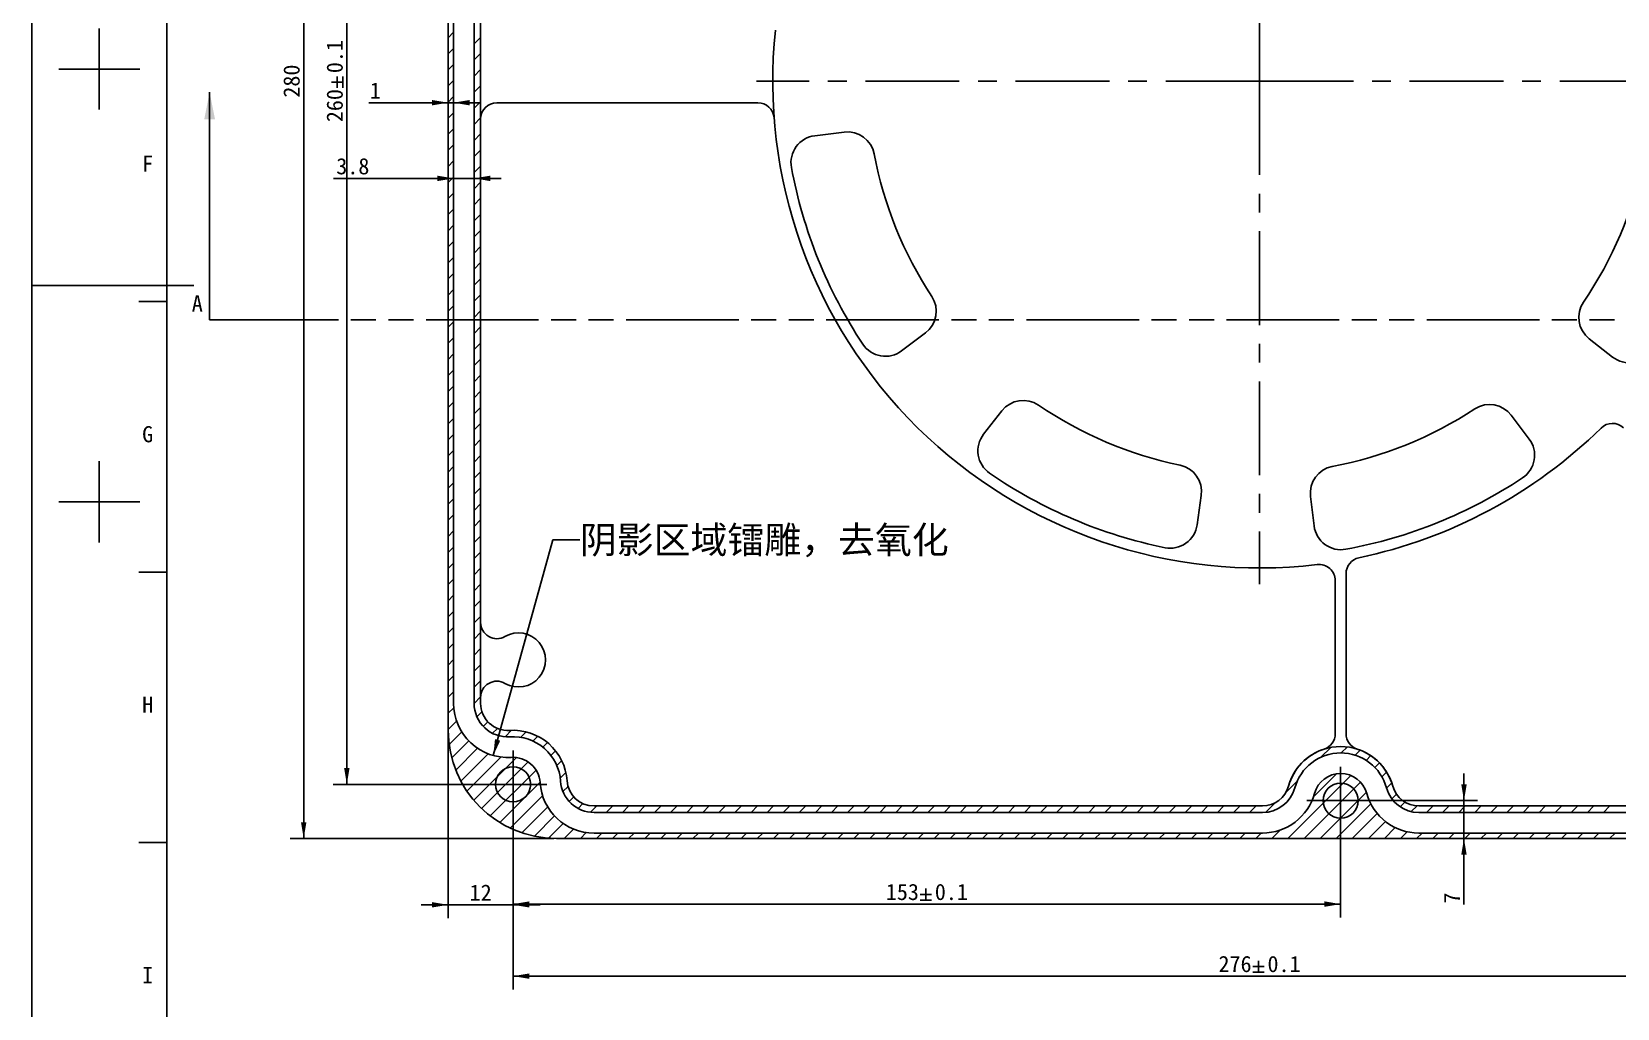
# Model space of a CAD drawing. Header units: millimetres. Extents: x 0 to 841, y 0 to 594.
# Drawn here: x 0 to 293.1, y 163.4 to 343.9 of the extents above; entities that cross this region are included whole.
import ezdxf
from ezdxf.enums import TextEntityAlignment as Align

# ---------------------------------------------------------------- set-up
doc = ezdxf.new("R2010")
doc.units = ezdxf.units.MM
doc.header["$LTSCALE"] = 46.255
doc.linetypes.add('CENTER', pattern=[0.6, 0.375, -0.075, 0.075, -0.075])
doc.linetypes.add('PHANTOM', pattern=[0.8, 0.45, -0.05, 0.1, -0.05, 0.1, -0.05])
doc.layers.get('0').update_dxf_attribs({"linetype": 'CONTINUOUS'})
for name, color, linetype in [('03_ALL_AXES', 7, 'CONTINUOUS'), ('09_ALL_ROUNDS', 7, 'CONTINUOUS'), ('11_ALL_COSMETICS', 7, 'CONTINUOUS'), ('20_ALL_FEATURES', 7, 'CONTINUOUS'), ('50_ALL_DETAILS', 7, 'CONTINUOUS'), ('51__DRAFT_DIMS', 7, 'CONTINUOUS')]:
    doc.layers.add(name, color=color, linetype=linetype)
doc.styles.get("Standard").update_dxf_attribs({"font": 'simfang.ttf'})
doc.styles.add('TEXTSTYLE_2', font='simfang.ttf')
doc.dimstyles.new('DIMSTYLE_1', dxfattribs={"dimtxt": 3, "dimasz": 3, "dimexe": 2.5, "dimexo": 0.5, "dimgap": 0.75, "dimtad": 1, "dimdsep": 46, "dimtxsty": 'Standard', "dimblk": '_FILLED', "dimblk1": '_FILLED', "dimblk2": '_FILLED', "dimcen": 0.09, "dimclrt": 3, "dimazin": 2, "dimtp": 0.5, "dimtm": 0.5, "dimtfac": 1, "dimtofl": 0, "dimtmove": 0, "dimatfit": 3, "dimldrblk": '_FILLED', "dimfxl": 0, "dimtolj": 1, "dimarcsym": 0})
doc.dimstyles.new('DIMSTYLE_2', dxfattribs={"dimtxt": 3, "dimasz": 3, "dimexe": 2.5, "dimexo": 0.5, "dimgap": 0.75, "dimtad": 1, "dimdsep": 46, "dimtxsty": 'Standard', "dimblk": '_FILLED', "dimblk1": '_FILLED', "dimblk2": '_FILLED', "dimcen": 0.09, "dimclrt": 3, "dimazin": 2, "dimtp": 0.1, "dimtm": 0.1, "dimtfac": 1, "dimtofl": 0, "dimtmove": 0, "dimatfit": 3, "dimldrblk": '_FILLED', "dimfxl": 0, "dimtolj": 1, "dimarcsym": 0})
doc.dimstyles.new('DIMSTYLE_4', dxfattribs={"dimtxt": 3, "dimasz": 3, "dimexe": 2.5, "dimexo": 0.5, "dimgap": 0.75, "dimtad": 1, "dimdsep": 46, "dimtxsty": 'Standard', "dimblk": '_FILLED', "dimblk1": '_FILLED', "dimblk2": '_FILLED', "dimcen": 0.09, "dimclrt": 3, "dimazin": 2, "dimtol": 1, "dimtp": 0.1, "dimtm": 0.1, "dimtfac": 1, "dimtofl": 0, "dimtmove": 0, "dimatfit": 3, "dimldrblk": '_FILLED', "dimfxl": 0, "dimtolj": 1, "dimarcsym": 0})
doc.dimstyles.new('DIMSTYLE_5', dxfattribs={"dimtxt": 3, "dimasz": 3, "dimexe": 2.5, "dimexo": 0.5, "dimgap": 0.75, "dimtad": 1, "dimdsep": 46, "dimtxsty": 'Standard', "dimblk": '_FILLED', "dimblk1": '_FILLED', "dimblk2": '_FILLED', "dimcen": 0.09, "dimclrt": 3, "dimazin": 2, "dimtp": 0.2, "dimtm": 0.2, "dimtfac": 1, "dimtofl": 0, "dimtmove": 0, "dimatfit": 3, "dimldrblk": '_FILLED', "dimfxl": 0, "dimtolj": 1, "dimarcsym": 0})
doc.dimstyles.get("Standard").update_dxf_attribs({"dimtxt": 3, "dimasz": 3, "dimexe": 2.5, "dimexo": 0.5, "dimtad": 1, "dimdsep": 46, "dimtxsty": 'Standard', "dimblk": '_FILLED', "dimblk1": '_FILLED', "dimblk2": '_FILLED', "dimcen": 0.09, "dimclrt": 3, "dimazin": 2, "dimtol": 1, "dimtp": 0.01, "dimtm": 0.01, "dimtfac": 1, "dimtofl": 0, "dimtmove": 0, "dimatfit": 3, "dimldrblk": '_FILLED', "dimfxl": 0, "dimtolj": 1, "dimarcsym": 0})

# ---------------------------------------------------------------- blocks, each defined once
blk = doc.blocks.new('_FILLED')
at = {"color": 0, "linetype": 'ByBlock'}
blk.add_solid([(0, 0), (-1, 0.167), (-1, -0.167)], dxfattribs=at)
blk = doc.blocks.new('XSEC_FILLED')
at = {"color": 0, "linetype": 'ByBlock'}
blk.add_solid([(0, 0), (-1, 0.2), (-1, -0.2)], dxfattribs=at)
blk = doc.blocks.new('*D3')
at = {"layer": '51__DRAFT_DIMS', "color": 4}
for p, q in [((96.5, 474.76), (47.78, 474.76)), ((50.28, 474.76), (50.28, 334.76)), ((50.28, 194.76), (50.28, 334.76)), ((96.5, 194.76), (47.78, 194.76))]:
    blk.add_line(p, q, dxfattribs=at)
at = {"layer": '51__DRAFT_DIMS', "color": 4, "xscale": 3, "yscale": 3, "zscale": 3}
for p, rotation in [((50.28, 474.76), 90), ((50.28, 194.76), 270)]:
    blk.add_blockref('_FILLED', p, dxfattribs=dict(at, rotation=rotation))
at = {"layer": '51__DRAFT_DIMS', "color": 3}
blk.add_text('280', height=3, rotation=90, dxfattribs=at).set_placement((49.53, 334.76), align=Align.CENTER)
blk = doc.blocks.new('*D4')
at = {"layer": '51__DRAFT_DIMS', "color": 4}
for p, q in [((78, 316.78), (55.82, 316.78)), ((55.82, 316.78), (79.9, 316.78)), ((86.8, 316.78), (79.9, 316.78)), ((81.8, 316.78), (86.8, 316.78))]:
    blk.add_line(p, q, dxfattribs=at)
at = {"layer": '51__DRAFT_DIMS', "color": 4, "xscale": 3, "yscale": 3, "zscale": 3}
blk.add_blockref('_FILLED', (78, 316.78), dxfattribs=at)
at = {"layer": '51__DRAFT_DIMS', "color": 4, "xscale": 3, "yscale": 3, "zscale": 3, "rotation": 180}
blk.add_blockref('_FILLED', (81.8, 316.78), dxfattribs=at)
at = {"layer": '51__DRAFT_DIMS', "color": 3}
blk.add_text('3.8', height=3, dxfattribs=at).set_placement((62.43, 317.53), align=Align.RIGHT)
blk = doc.blocks.new('*D5')
at = {"layer": '51__DRAFT_DIMS', "color": 4}
for p, q in [((77, 330.77), (62.33, 330.77)), ((62.33, 330.77), (77.5, 330.77)), ((83, 330.77), (77.5, 330.77)), ((78, 330.77), (83, 330.77))]:
    blk.add_line(p, q, dxfattribs=at)
at = {"layer": '51__DRAFT_DIMS', "color": 4, "xscale": 3, "yscale": 3, "zscale": 3}
blk.add_blockref('_FILLED', (77, 330.77), dxfattribs=at)
at = {"layer": '51__DRAFT_DIMS', "color": 4, "xscale": 3, "yscale": 3, "zscale": 3, "rotation": 180}
blk.add_blockref('_FILLED', (78, 330.77), dxfattribs=at)
at = {"layer": '51__DRAFT_DIMS', "color": 3}
blk.add_text('1', height=3, dxfattribs=at).set_placement((64.54, 331.52), align=Align.RIGHT)
blk = doc.blocks.new('*D7')
at = {"layer": '51__DRAFT_DIMS', "color": 4}
for p, q in [((365, 199.76), (365, 166.81)), ((89, 198.84), (89, 166.81)), ((89, 169.31), (227, 169.31)), ((365, 169.31), (227, 169.31))]:
    blk.add_line(p, q, dxfattribs=at)
at = {"layer": '51__DRAFT_DIMS', "color": 4, "xscale": 3, "yscale": 3, "zscale": 3, "rotation": 180}
blk.add_blockref('_FILLED', (89, 169.31), dxfattribs=at)
at = {"layer": '51__DRAFT_DIMS', "color": 4, "xscale": 3, "yscale": 3, "zscale": 3}
blk.add_blockref('_FILLED', (365, 169.31), dxfattribs=at)
at = {"layer": '51__DRAFT_DIMS', "color": 3}
for s, p in [('276', (222.47, 170.06)), ('0.1', (231.53, 170.06))]:
    blk.add_text(s, height=3, dxfattribs=at).set_placement(p, align=Align.CENTER)
blk = doc.blocks.new('*D8')
at = {"layer": '51__DRAFT_DIMS', "color": 4}
for p, q in [((89, 200.22), (89, 180.13)), ((242, 196.51), (242, 180.13)), ((89, 182.63), (165.5, 182.63)), ((242, 182.63), (165.5, 182.63))]:
    blk.add_line(p, q, dxfattribs=at)
at = {"layer": '51__DRAFT_DIMS', "color": 4, "xscale": 3, "yscale": 3, "zscale": 3, "rotation": 180}
blk.add_blockref('_FILLED', (89, 182.63), dxfattribs=at)
at = {"layer": '51__DRAFT_DIMS', "color": 4, "xscale": 3, "yscale": 3, "zscale": 3}
blk.add_blockref('_FILLED', (242, 182.63), dxfattribs=at)
at = {"layer": '51__DRAFT_DIMS', "color": 3}
for s, p in [('153', (160.97, 183.38)), ('0.1', (170.03, 183.38))]:
    blk.add_text(s, height=3, dxfattribs=at).set_placement(p, align=Align.CENTER)
blk = doc.blocks.new('*D12')
at = {"layer": '51__DRAFT_DIMS', "color": 4}
for p, q in [((77, 214.26), (77, 180)), ((89, 198.92), (89, 180)), ((77, 182.5), (72, 182.5)), ((72, 182.5), (83, 182.5)), ((94, 182.5), (83, 182.5)), ((89, 182.5), (94, 182.5))]:
    blk.add_line(p, q, dxfattribs=at)
at = {"layer": '51__DRAFT_DIMS', "color": 4, "xscale": 3, "yscale": 3, "zscale": 3}
blk.add_blockref('_FILLED', (77, 182.5), dxfattribs=at)
at = {"layer": '51__DRAFT_DIMS', "color": 4, "xscale": 3, "yscale": 3, "zscale": 3, "rotation": 180}
blk.add_blockref('_FILLED', (89, 182.5), dxfattribs=at)
at = {"layer": '51__DRAFT_DIMS', "color": 3}
blk.add_text('12', height=3, dxfattribs=at).set_placement((83, 183.25), align=Align.CENTER)
blk = doc.blocks.new('*D13')
at = {"layer": '51__DRAFT_DIMS', "color": 4}
for p, q in [((83.25, 464.76), (55.76, 464.76)), ((58.26, 464.76), (58.26, 334.76)), ((58.26, 204.76), (58.26, 334.76)), ((85.07, 204.76), (55.76, 204.76))]:
    blk.add_line(p, q, dxfattribs=at)
at = {"layer": '51__DRAFT_DIMS', "color": 4, "xscale": 3, "yscale": 3, "zscale": 3}
for p, rotation in [((58.26, 464.76), 90), ((58.26, 204.76), 270)]:
    blk.add_blockref('_FILLED', p, dxfattribs=dict(at, rotation=rotation))
at = {"layer": '51__DRAFT_DIMS', "color": 3}
for s, p in [('0.1', (57.51, 339.29)), ('260', (57.51, 330.23))]:
    blk.add_text(s, height=3, rotation=90, dxfattribs=at).set_placement(p, align=Align.CENTER)
blk = doc.blocks.new('*D14')
at = {"layer": '51__DRAFT_DIMS', "color": 4}
for p, q in [((264.8, 201.76), (264.8, 206.76)), ((264.8, 206.76), (264.8, 198.26)), ((246.59, 201.76), (267.3, 201.76)), ((264.8, 182.57), (264.8, 198.26)), ((264.8, 194.76), (264.8, 182.57))]:
    blk.add_line(p, q, dxfattribs=at)
at = {"layer": '51__DRAFT_DIMS', "color": 4, "xscale": 3, "yscale": 3, "zscale": 3}
for p, rotation in [((264.8, 201.76), 270), ((264.8, 194.76), 90)]:
    blk.add_blockref('_FILLED', p, dxfattribs=dict(at, rotation=rotation))
at = {"layer": '51__DRAFT_DIMS', "color": 3}
blk.add_text('7', height=3, rotation=90, dxfattribs=at).set_placement((264.05, 184.78), align=Align.RIGHT)

msp = doc.modelspace()

# ---------------------------------------------------------------- linework, layer by layer
at = {"color": 7}
for p, q in [((0, 594), (0, 0)), ((25, 584), (25, 10)), ((12.5, 329.5), (12.5, 344.499)), ((5, 336.999), (20, 336.999)), ((0, 297), (30, 297)), ((19.834, 294), (24.834, 294)), ((12.5, 249.501), (12.5, 264.5)), ((5, 257.001), (20, 257.001)), ((19.834, 244), (24.834, 244)), ((19.834, 194), (24.834, 194))]:
    msp.add_line(p, q, dxfattribs=at)
at = {"color": 3}
msp.add_line((32.894, 293.662), (32.894, 290.662), dxfattribs=at)
at = {"color": 3, "linetype": 'PHANTOM'}
msp.add_line((32.894, 290.662), (35.894, 290.662), dxfattribs=at)
at = {"color": 4, "linetype": 'PHANTOM'}
msp.add_line((35.894, 290.662), (418.103, 290.662), dxfattribs=at)
at = {"layer": '03_ALL_AXES', "color": 7}
for p, q in [((77.999, 449.796), (77.999, 219.729)), ((81.799, 219.729), (81.799, 449.796)), ((227.542, 199.562), (103.965, 199.562)), ((350.032, 199.562), (256.455, 199.562)), ((103.965, 195.762), (227.542, 195.762)), ((256.455, 195.762), (350.032, 195.762))]:
    msp.add_line(p, q, dxfattribs=at)
at = {"layer": '03_ALL_AXES', "color": 1, "linetype": 'CENTER'}
for p, q in [((226.999, 334.762), (226.999, 427.762)), ((226.999, 334.762), (133.999, 334.762)), ((226.999, 334.762), (226.999, 241.762)), ((226.999, 334.762), (319.999, 334.762)), ((88.999, 204.762), (88.999, 211.012)), ((241.999, 201.762), (241.999, 208.012)), ((88.999, 204.762), (82.749, 204.762)), ((88.999, 204.762), (88.999, 198.512)), ((88.999, 204.762), (95.249, 204.762)), ((241.999, 201.762), (235.749, 201.762)), ((241.999, 201.762), (248.249, 201.762)), ((241.999, 201.762), (241.999, 195.512))]:
    msp.add_line(p, q, dxfattribs=at)
at = {"layer": '03_ALL_AXES', "color": 7}
for centre, radius, start, end in [((87.999, 219.729), 10, 180, 273.82255), ((87.999, 219.729), 6.2, 180, 273.82255), ((88.999, 204.762), 8.8, 3.82255, 93.82255), ((88.999, 204.762), 5, 3.82255, 93.82255), ((241.999, 201.762), 8.8, 15.46601, 164.53399), ((103.965, 205.762), 6.2, 183.82255, 270), ((241.999, 201.762), 5, 15.46601, 164.53399), ((103.965, 205.762), 10, 183.82255, 270), ((227.542, 205.762), 6.2, 270, 344.53399), ((227.542, 205.762), 10, 270, 344.53399), ((256.455, 205.762), 10, 195.46601, 270), ((256.455, 205.762), 6.2, 195.46601, 270)]:
    msp.add_arc(centre, radius, start, end, dxfattribs=at)
at = {"layer": '09_ALL_ROUNDS', "color": 7}
for p, q in [((76.999, 214.762), (76.999, 454.762)), ((150.236, 325.337), (144.767, 324.666)), ((160.832, 284.902), (165.233, 288.219)), ((287.942, 287.148), (292.285, 283.755)), ((179.384, 273.819), (175.991, 269.476)), ((276.858, 268.596), (273.542, 272.997)), ((215.468, 252.719), (216.235, 258.177)), ((236.424, 258), (237.095, 252.531)), ((242.999, 243.724), (242.999, 214.132)), ((240.999, 214.132), (240.999, 242.415)), ((82.999, 219.729), (82.999, 220.834)), ((227.542, 200.762), (103.965, 200.762)), ((350.032, 200.762), (256.455, 200.762)), ((356.999, 194.762), (96.999, 194.762))]:
    msp.add_line(p, q, dxfattribs=at)
for centre, radius, start, end in [((145.376, 319.703), 5, 97, 190.45364), ((150.846, 320.374), 5, 10.69907, 97), ((226.999, 334.762), 72.5, 190.69907, 213.30093), ((226.999, 334.762), 72.5, 325.69907, 348.30093), ((226.999, 334.762), 88, 190.45364, 213.54636), ((162.224, 292.212), 5, 307, 33.30093), ((291.02, 291.088), 5, 145.69907, 232), ((157.823, 288.896), 5, 213.54636, 307), ((295.363, 287.695), 5, 232, 325.45364), ((183.324, 270.741), 5, 55.69907, 142), ((226.999, 334.762), 72.5, 235.69907, 258.30093), ((226.999, 334.762), 72.5, 280.69907, 303.30093), ((269.549, 269.988), 5, 37, 123.30093), ((226.999, 334.762), 90, 281.78859, 314.55221), ((292.244, 268.49), 3, 47.01731, 134.55221), ((179.932, 266.398), 5, 142, 235.45364), ((272.865, 265.587), 5, 303.54636, 37), ((226.999, 334.762), 88, 235.45364, 258.54636), ((211.284, 258.872), 5, 352, 78.30093), ((241.386, 258.61), 5, 100.69907, 187), ((226.999, 334.762), 88, 280.45364, 303.54636), ((210.517, 253.415), 5, 258.54636, 352), ((242.058, 253.14), 5, 187, 280.45364), ((245.999, 243.724), 3, 101.78859, 180), ((237.999, 242.415), 3, 0, 96.79282), ((85.999, 234.691), 3, 180, 300), ((89.999, 227.762), 5, 240, 120), ((85.999, 220.834), 3, 60, 180), ((87.999, 219.729), 5, 180, 273.82255), ((96.999, 214.762), 20, 180, 270), ((237.999, 214.132), 3, 287.92021, 360), ((245.999, 214.132), 3, 180, 252.07979), ((241.999, 201.762), 10, 107.92021, 164.53399), ((241.999, 201.762), 10, 15.46601, 72.07979), ((103.965, 205.762), 5, 183.82255, 270), ((227.542, 205.762), 5, 270, 344.53399), ((256.455, 205.762), 5, 195.46601, 270)]:
    msp.add_arc(centre, radius, start, end, dxfattribs=at)
at = {"layer": '11_ALL_COSMETICS', "color": 7}
for p, q in [((76.999, 214.762), (76.999, 454.762)), ((77.999, 449.796), (77.999, 219.729)), ((81.799, 219.729), (81.799, 449.796)), ((82.999, 219.729), (82.999, 449.796)), ((227.542, 200.762), (103.965, 200.762)), ((227.542, 199.562), (103.965, 199.562)), ((350.032, 200.762), (256.455, 200.762)), ((350.032, 199.562), (256.455, 199.562)), ((356.999, 194.762), (96.999, 194.762)), ((103.965, 195.762), (227.542, 195.762)), ((256.455, 195.762), (350.032, 195.762))]:
    msp.add_line(p, q, dxfattribs=at)
at = {"layer": '11_ALL_COSMETICS', "color": 4}
for p, q in [((76.999, 342.785), (77.999, 343.785)), ((76.999, 339.811), (77.999, 340.811)), ((81.799, 341.638), (82.999, 342.838)), ((76.999, 336.838), (77.999, 337.838)), ((81.799, 338.664), (82.999, 339.864)), ((76.999, 333.864), (77.999, 334.864)), ((81.799, 335.691), (82.999, 336.891)), ((76.999, 330.891), (77.999, 331.891)), ((81.799, 332.718), (82.999, 333.918)), ((76.999, 327.918), (77.999, 328.918)), ((81.799, 329.744), (82.999, 330.944)), ((76.999, 324.944), (77.999, 325.944)), ((81.799, 326.771), (82.999, 327.971)), ((76.999, 321.971), (77.999, 322.971)), ((81.799, 323.797), (82.999, 324.997)), ((76.999, 318.997), (77.999, 319.997)), ((81.799, 320.824), (82.999, 322.024)), ((76.999, 316.024), (77.999, 317.024)), ((81.799, 317.851), (82.999, 319.051)), ((76.999, 313.051), (77.999, 314.051)), ((81.799, 314.877), (82.999, 316.077)), ((76.999, 310.077), (77.999, 311.077)), ((81.799, 311.904), (82.999, 313.104)), ((76.999, 307.104), (77.999, 308.104)), ((81.799, 308.931), (82.999, 310.131)), ((76.999, 304.131), (77.999, 305.131)), ((81.799, 305.957), (82.999, 307.157)), ((76.999, 301.157), (77.999, 302.157)), ((81.799, 302.984), (82.999, 304.184)), ((76.999, 298.184), (77.999, 299.184)), ((81.799, 300.01), (82.999, 301.21)), ((76.999, 295.21), (77.999, 296.21)), ((81.799, 297.037), (82.999, 298.237)), ((76.999, 292.237), (77.999, 293.237)), ((81.799, 294.064), (82.999, 295.264)), ((76.999, 289.264), (77.999, 290.264)), ((81.799, 291.09), (82.999, 292.29)), ((76.999, 286.29), (77.999, 287.29)), ((81.799, 288.117), (82.999, 289.317)), ((81.799, 285.143), (82.999, 286.343)), ((76.999, 283.317), (77.999, 284.317)), ((81.799, 282.17), (82.999, 283.37)), ((76.999, 280.343), (77.999, 281.343)), ((81.799, 279.197), (82.999, 280.397)), ((76.999, 277.37), (77.999, 278.37)), ((81.799, 276.223), (82.999, 277.423)), ((76.999, 274.397), (77.999, 275.397)), ((81.799, 273.25), (82.999, 274.45)), ((76.999, 271.423), (77.999, 272.423)), ((81.799, 270.277), (82.999, 271.477)), ((76.999, 268.45), (77.999, 269.45)), ((81.799, 267.303), (82.999, 268.503)), ((76.999, 265.477), (77.999, 266.477)), ((81.799, 264.33), (82.999, 265.53)), ((76.999, 262.503), (77.999, 263.503)), ((81.799, 261.356), (82.999, 262.556)), ((76.999, 259.53), (77.999, 260.53)), ((81.799, 258.383), (82.999, 259.583)), ((76.999, 256.556), (77.999, 257.556)), ((81.799, 255.41), (82.999, 256.61)), ((76.999, 253.583), (77.999, 254.583)), ((81.799, 252.436), (82.999, 253.636)), ((76.999, 250.61), (77.999, 251.61)), ((81.799, 249.463), (82.999, 250.663)), ((76.999, 247.636), (77.999, 248.636)), ((81.799, 246.49), (82.999, 247.69)), ((76.999, 244.663), (77.999, 245.663)), ((81.799, 243.516), (82.999, 244.716)), ((76.999, 241.69), (77.999, 242.69)), ((81.799, 240.543), (82.999, 241.743)), ((76.999, 238.716), (77.999, 239.716)), ((81.799, 237.569), (82.999, 238.769)), ((76.999, 235.743), (77.999, 236.743)), ((81.799, 234.596), (82.999, 235.796)), ((76.999, 232.769), (77.999, 233.769)), ((81.799, 231.623), (82.999, 232.823)), ((76.999, 229.796), (77.999, 230.796)), ((81.799, 228.649), (82.999, 229.849)), ((76.999, 226.823), (77.999, 227.823)), ((81.799, 225.676), (82.999, 226.876)), ((76.999, 223.849), (77.999, 224.849)), ((81.799, 222.702), (82.999, 223.902)), ((76.999, 220.876), (77.999, 221.876)), ((81.799, 219.729), (82.999, 220.929)), ((76.999, 217.902), (78.03, 218.934)), ((82.309, 217.266), (83.239, 218.196)), ((76.999, 214.929), (78.543, 216.474)), ((77.173, 212.13), (79.501, 214.458)), ((83.49, 215.473), (84.339, 216.322)), ((85.191, 214.201), (86.095, 215.106)), ((87.511, 213.548), (88.722, 214.759)), ((90.388, 213.452), (91.405, 214.469)), ((77.664, 209.647), (80.802, 212.786)), ((78.399, 207.41), (82.42, 211.43)), ((92.67, 212.76), (93.567, 213.658)), ((94.508, 211.625), (95.361, 212.478)), ((238.349, 209.77), (240.173, 211.594)), ((242.114, 210.562), (243.238, 211.685)), ((244.672, 210.146), (245.612, 211.087)), ((79.338, 205.375), (84.373, 210.41)), ((80.457, 203.521), (86.744, 209.808)), ((81.741, 201.831), (89.632, 209.722)), ((83.184, 200.3), (91.792, 208.909)), ((95.978, 210.122), (96.833, 210.977)), ((97.079, 208.249), (97.983, 209.153)), ((246.7, 209.201), (247.567, 210.068)), ((248.338, 207.866), (249.187, 208.714)), ((84.783, 198.926), (93.25, 207.394)), ((97.722, 205.919), (98.756, 206.952)), ((231.912, 203.333), (233.991, 205.412)), ((232.262, 194.762), (243.89, 206.391)), ((236.978, 202.452), (241.229, 206.703)), ((249.615, 206.17), (250.49, 207.044)), ((86.543, 197.713), (93.983, 205.153)), ((88.474, 196.67), (94.46, 202.656)), ((98.217, 203.44), (99.159, 204.383)), ((99.361, 201.611), (100.211, 202.46)), ((235.235, 194.762), (245.65, 205.178)), ((238.208, 194.762), (246.754, 203.308)), ((250.491, 204.071), (251.45, 205.03)), ((251.47, 202.077), (252.33, 202.937)), ((90.593, 195.816), (95.392, 200.615)), ((101.027, 200.303), (101.922, 201.199)), ((103.296, 199.599), (104.459, 200.762)), ((106.233, 199.562), (107.433, 200.762)), ((109.206, 199.562), (110.406, 200.762)), ((112.179, 199.562), (113.379, 200.762)), ((115.153, 199.562), (116.353, 200.762)), ((118.126, 199.562), (119.326, 200.762)), ((121.1, 199.562), (122.3, 200.762)), ((124.073, 199.562), (125.273, 200.762)), ((127.046, 199.562), (128.246, 200.762)), ((130.02, 199.562), (131.22, 200.762)), ((132.993, 199.562), (134.193, 200.762)), ((135.967, 199.562), (137.167, 200.762)), ((138.94, 199.562), (140.14, 200.762)), ((141.913, 199.562), (143.113, 200.762)), ((144.887, 199.562), (146.087, 200.762)), ((147.86, 199.562), (149.06, 200.762)), ((150.833, 199.562), (152.033, 200.762)), ((153.807, 199.562), (155.007, 200.762)), ((156.78, 199.562), (157.98, 200.762)), ((159.754, 199.562), (160.954, 200.762)), ((162.727, 199.562), (163.927, 200.762)), ((165.7, 199.562), (166.9, 200.762)), ((168.674, 199.562), (169.874, 200.762)), ((171.647, 199.562), (172.847, 200.762)), ((174.621, 199.562), (175.821, 200.762)), ((177.594, 199.562), (178.794, 200.762)), ((180.567, 199.562), (181.767, 200.762)), ((183.541, 199.562), (184.741, 200.762)), ((186.514, 199.562), (187.714, 200.762)), ((189.487, 199.562), (190.687, 200.762)), ((192.461, 199.562), (193.661, 200.762)), ((195.434, 199.562), (196.634, 200.762)), ((198.408, 199.562), (199.608, 200.762)), ((201.381, 199.562), (202.581, 200.762)), ((204.354, 199.562), (205.554, 200.762)), ((207.328, 199.562), (208.528, 200.762)), ((210.301, 199.562), (211.501, 200.762)), ((213.275, 199.562), (214.475, 200.762)), ((216.248, 199.562), (217.448, 200.762)), ((219.221, 199.562), (220.421, 200.762)), ((222.195, 199.562), (223.395, 200.762)), ((225.168, 199.562), (226.368, 200.762)), ((228.174, 199.595), (229.972, 201.393)), ((241.182, 194.762), (247.578, 201.159)), ((244.155, 194.762), (248.764, 199.371)), ((252.988, 200.622), (253.857, 201.491)), ((255.061, 199.721), (256.114, 200.774)), ((257.875, 199.562), (259.075, 200.762)), ((260.849, 199.562), (262.049, 200.762)), ((263.822, 199.562), (265.022, 200.762)), ((266.795, 199.562), (267.995, 200.762)), ((269.769, 199.562), (270.969, 200.762)), ((272.742, 199.562), (273.942, 200.762)), ((275.716, 199.562), (276.916, 200.762)), ((278.689, 199.562), (279.889, 200.762)), ((281.662, 199.562), (282.862, 200.762)), ((284.636, 199.562), (285.836, 200.762)), ((287.609, 199.562), (288.809, 200.762)), ((290.583, 199.562), (291.783, 200.762)), ((92.931, 195.18), (96.671, 198.921)), ((95.539, 194.816), (98.268, 197.544)), ((98.459, 194.762), (100.197, 196.5)), ((247.129, 194.762), (250.271, 197.904)), ((250.102, 194.762), (252.1, 196.761)), ((101.433, 194.762), (102.535, 195.865)), ((104.406, 194.762), (105.406, 195.762)), ((107.379, 194.762), (108.379, 195.762)), ((110.353, 194.762), (111.353, 195.762)), ((113.326, 194.762), (114.326, 195.762)), ((116.3, 194.762), (117.3, 195.762)), ((119.273, 194.762), (120.273, 195.762)), ((122.246, 194.762), (123.246, 195.762)), ((125.22, 194.762), (126.22, 195.762)), ((128.193, 194.762), (129.193, 195.762)), ((131.167, 194.762), (132.167, 195.762)), ((134.14, 194.762), (135.14, 195.762)), ((137.113, 194.762), (138.113, 195.762)), ((140.087, 194.762), (141.087, 195.762)), ((143.06, 194.762), (144.06, 195.762)), ((146.033, 194.762), (147.033, 195.762)), ((149.007, 194.762), (150.007, 195.762)), ((151.98, 194.762), (152.98, 195.762)), ((154.954, 194.762), (155.954, 195.762)), ((157.927, 194.762), (158.927, 195.762)), ((160.9, 194.762), (161.9, 195.762)), ((163.874, 194.762), (164.874, 195.762)), ((166.847, 194.762), (167.847, 195.762)), ((169.821, 194.762), (170.821, 195.762)), ((172.794, 194.762), (173.794, 195.762)), ((175.767, 194.762), (176.767, 195.762)), ((178.741, 194.762), (179.741, 195.762)), ((181.714, 194.762), (182.714, 195.762)), ((184.687, 194.762), (185.687, 195.762)), ((187.661, 194.762), (188.661, 195.762)), ((190.634, 194.762), (191.634, 195.762)), ((193.608, 194.762), (194.608, 195.762)), ((196.581, 194.762), (197.581, 195.762)), ((199.554, 194.762), (200.554, 195.762)), ((202.528, 194.762), (203.528, 195.762)), ((205.501, 194.762), (206.501, 195.762)), ((208.475, 194.762), (209.475, 195.762)), ((211.448, 194.762), (212.448, 195.762)), ((214.421, 194.762), (215.421, 195.762)), ((217.395, 194.762), (218.395, 195.762)), ((220.368, 194.762), (221.368, 195.762)), ((223.341, 194.762), (224.341, 195.762)), ((226.315, 194.762), (227.315, 195.762)), ((229.288, 194.762), (230.852, 196.326)), ((253.075, 194.762), (254.308, 195.996)), ((256.049, 194.762), (257.049, 195.762)), ((259.022, 194.762), (260.022, 195.762)), ((261.995, 194.762), (262.995, 195.762)), ((264.969, 194.762), (265.969, 195.762)), ((267.942, 194.762), (268.942, 195.762)), ((270.916, 194.762), (271.916, 195.762)), ((273.889, 194.762), (274.889, 195.762)), ((276.862, 194.762), (277.862, 195.762)), ((279.836, 194.762), (280.836, 195.762)), ((282.809, 194.762), (283.809, 195.762)), ((285.783, 194.762), (286.783, 195.762)), ((288.756, 194.762), (289.756, 195.762)), ((291.729, 194.762), (292.729, 195.762))]:
    msp.add_line(p, q, dxfattribs=at)
at = {"layer": '11_ALL_COSMETICS', "color": 7}
for centre, radius, start, end in [((87.999, 219.729), 10, 180, 273.82255), ((87.999, 219.729), 6.2, 180, 273.82255), ((87.999, 219.729), 5, 180, 273.82255), ((96.999, 214.762), 20, 180, 270), ((88.999, 204.762), 10, 3.82255, 93.82255), ((88.999, 204.762), 8.8, 3.82255, 93.82255), ((241.999, 201.762), 10, 15.46601, 164.53399), ((88.999, 204.762), 5, 3.82255, 93.82255), ((241.999, 201.762), 8.8, 15.46601, 164.53399), ((103.965, 205.762), 6.2, 183.82255, 270), ((103.965, 205.762), 5, 183.82255, 270), ((241.999, 201.762), 5, 15.46601, 164.53399), ((103.965, 205.762), 10, 183.82255, 270), ((227.542, 205.762), 5, 270, 344.53399), ((227.542, 205.762), 6.2, 270, 344.53399), ((227.542, 205.762), 10, 270, 344.53399), ((256.455, 205.762), 10, 195.46601, 270), ((256.455, 205.762), 6.2, 195.46601, 270), ((256.455, 205.762), 5, 195.46601, 270)]:
    msp.add_arc(centre, radius, start, end, dxfattribs=at)
at = {"layer": '20_ALL_FEATURES', "color": 7}
for p, q in [((82.999, 234.691), (82.999, 434.834)), ((85.999, 330.762), (134.262, 330.762))]:
    msp.add_line(p, q, dxfattribs=at)
for centre in [(88.999, 204.762), (241.999, 201.762)]:
    msp.add_circle(centre, 3.25, dxfattribs=at)
for centre, radius, start, end in [((226.999, 334.762), 90, 173.97611, 276.79282), ((85.999, 327.762), 3, 90, 180), ((134.262, 327.762), 3, 4.31667, 90), ((88.999, 204.762), 10, 3.82255, 93.82255)]:
    msp.add_arc(centre, radius, start, end, dxfattribs=at)
at = {"layer": '51__DRAFT_DIMS', "color": 3}
for p, q in [((55.413, 334.587), (57.513, 334.587)), ((56.463, 333.537), (56.463, 335.637)), ((57.513, 333.537), (57.513, 335.637)), ((165.324, 185.482), (165.324, 183.382)), ((164.274, 184.432), (166.374, 184.432)), ((164.274, 183.382), (166.374, 183.382)), ((225.774, 171.107), (227.874, 171.107)), ((225.774, 170.057), (227.874, 170.057)), ((226.824, 172.157), (226.824, 170.057))]:
    msp.add_line(p, q, dxfattribs=at)

# ---------------------------------------------------------------- texts
at = {"color": 3, "style": 'TEXTSTYLE_2'}
for s, p in [('F', (20.422, 317.993)), ('G', (20.422, 267.993)), ('H', (20.422, 217.993)), ('I', (20.422, 167.993))]:
    msp.add_text(s, height=3, dxfattribs=at).set_placement(p)
at = {"color": 7}
msp.add_text('A', height=3, dxfattribs=at).set_placement((29.59, 292.162))
at = {"layer": '50_ALL_DETAILS', "color": 3}
msp.add_text('阴影区域镭雕，去氧化', height=5, dxfattribs=at).set_placement((101.338, 247.459))

# ---------------------------------------------------------------- dimensions: what is measured, and where the dimension line sits
at = {"layer": '51__DRAFT_DIMS', "color": 4}
for base, p1, p2, angle, dimstyle, picture, middle in [((50.275, 194.762), (96.999, 474.762), (96.999, 194.762), 270, 'DIMSTYLE_1', '*D3', (50.275, 334.733)), ((58.263, 204.762), (83.746, 464.762), (85.574, 204.762), 270, 'DIMSTYLE_4', '*D13', (58.263, 334.762)), ((76.999, 330.769), (77.999, 219.729), (76.999, 214.762), 180, 'DIMSTYLE_2', '*D5', (63.435, 330.769)), ((264.803, 194.762), (246.087, 201.762), (356.999, 194.762), 270, 'DIMSTYLE_5', '*D14', (264.803, 183.658)), ((88.999, 182.632), (241.999, 197.012), (88.999, 200.723), 180, 'DIMSTYLE_4', '*D8', (165.499, 182.632))]:
    dim = msp.add_linear_dim(base=base, p1=p1, p2=p2, angle=angle, dimstyle=dimstyle, dxfattribs=at)
    dim.commit()
    dim.dimension.update_dxf_attribs({"geometry": picture, "text_midpoint": middle, "dimtype": 160})
for base, p1, p2, dimstyle, picture, middle in [((81.799, 316.776), (77.999, 219.729), (81.799, 219.729), 'DIMSTYLE_2', '*D4', (59.094, 316.776)), ((88.999, 182.5), (76.999, 214.762), (88.999, 199.423), 'DIMSTYLE_5', '*D12', (83.084, 182.5)), ((364.999, 169.307), (88.999, 199.343), (364.999, 200.255), 'DIMSTYLE_4', '*D7', (226.999, 169.307))]:
    dim = msp.add_linear_dim(base=base, p1=p1, p2=p2, dimstyle=dimstyle, dxfattribs=at)
    dim.commit()
    dim.dimension.update_dxf_attribs({"geometry": picture, "text_midpoint": middle, "dimtype": 160})

# ---------------------------------------------------------------- leaders
at = {"color": 7}
msp.add_leader([(32.894, 332.712), (32.894, 293.662)], dimstyle='Standard', override={"dimasz": 5, "dimtad": 0, "dimldrblk": 'XSEC_FILLED'}, dxfattribs=at)
at = {"layer": '50_ALL_DETAILS', "color": 4}
msp.add_leader([(85.339, 210.089), (96.338, 249.959), (101.338, 249.959)], dimstyle='Standard', override={"dimtad": 0}, dxfattribs=at)

doc.saveas('drawing.dxf')
